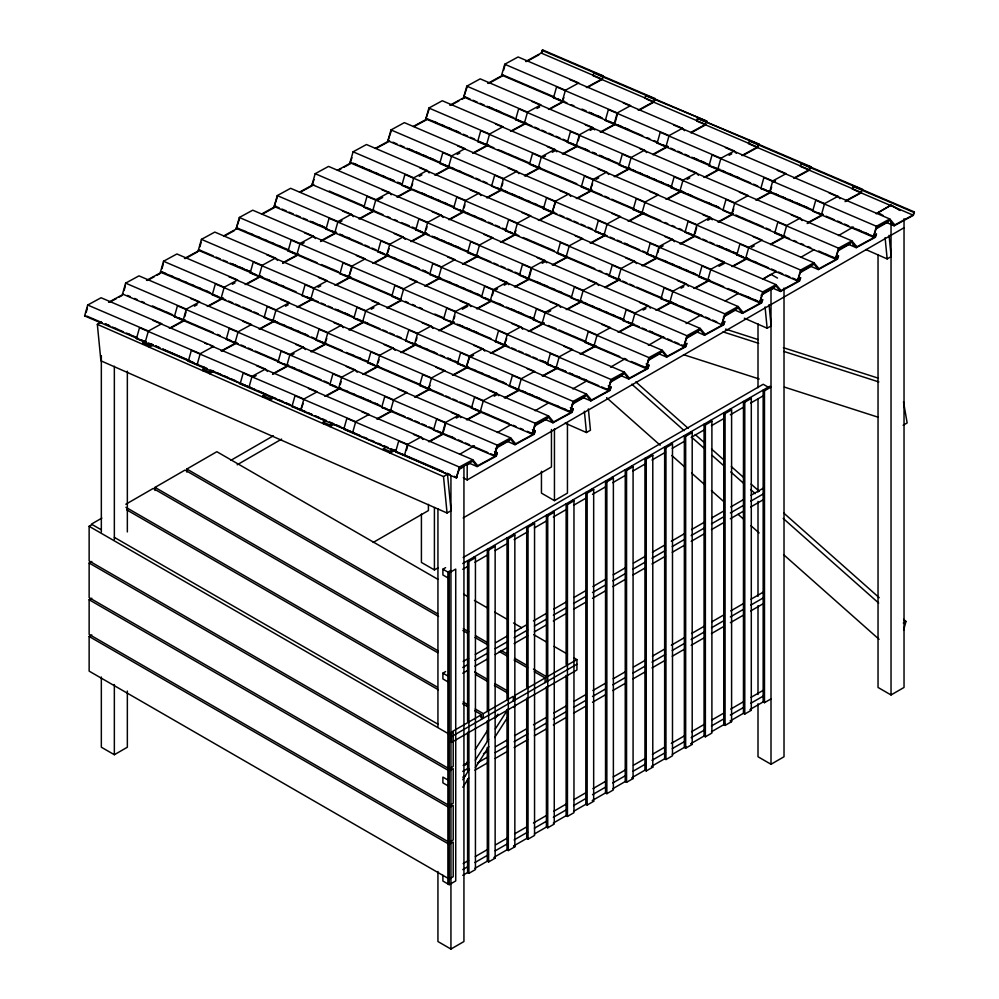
<?xml version="1.0" encoding="UTF-8"?>
<svg xmlns="http://www.w3.org/2000/svg" width="999" height="999" viewBox="0 0 999 999"><rect width="100%" height="100%" fill="white"/><g stroke="black" fill="none" stroke-linecap="round" stroke-linejoin="round"><path stroke-width="1.5" d="M903.633 630.119L905.968 621.428L903.633 619.368M86.176 312.487L87.4 307.967M124.088 290.597L125.312 286.076M162 268.706L163.224 264.186M199.912 246.815L201.136 242.307M184.79 316.583L186.001 312.063M239.46 218.906L236.263 228.346L296.965 254.333L297.714 253.933M335.627 232.043L334.877 232.442L274.176 206.456L277.372 197.015M314.061 179.645L312.1 184.565L372.789 210.564L373.539 210.152M351.973 157.755L350.012 162.687L410.701 188.674L412.662 183.741M303.184 403.471L300.811 409.902L240.122 383.916L243.194 373.052L303.883 399.038L317.257 391.745L256.568 365.759M326.773 338.536L324.8 343.456L264.111 317.47L267.183 306.593L327.872 332.592L341.258 325.299L343.244 327.684M351.985 267.57L348.788 277.01L288.099 251.011L291.171 240.147L351.86 266.146L365.247 258.853L304.558 232.867M391.108 131.356L387.924 140.797L448.613 166.783L449.363 166.371M340.284 384.59L341.096 381.581M389.086 248.689L386.7 255.12L326.011 229.133L329.083 218.269L389.785 244.256L403.159 236.963L405.157 239.348M429.021 109.465L425.836 118.906L486.525 144.892L487.275 144.48M378.196 362.712L379.008 359.69M426.186 229.807L426.998 226.798M466.933 87.575L463.748 97.015L524.438 123.002L525.187 122.602M416.108 340.821L416.92 337.812M464.098 207.917L464.91 204.907M503.621 70.205L504.845 65.684M406.443 450.324L407.654 445.804M430.032 385.377L428.471 388.798L367.769 362.799L370.854 351.935L431.543 377.934L444.917 370.641L384.228 344.655M454.021 318.931L454.832 315.921M502.01 186.039L502.822 183.017M443.544 431.443L445.579 423.913M492.345 295.529L493.556 291.021M515.921 230.594L514.36 234.016L453.671 208.017L456.743 197.153L517.432 223.139L530.819 215.859L470.129 189.86M497.34 452.734L495.866 455.831L477.747 465.709L472.764 459.752L459.378 467.045L398.688 441.058L395.616 451.923L456.306 477.909L459.49 468.469L472.877 461.176L477.135 466.57L496.316 456.118L497.34 452.734L494.517 451.523M563.911 97.702L562.35 101.111L501.66 75.125L504.732 64.261L518.106 56.968L578.808 82.954L565.422 90.247L562.35 101.111M506.668 338.586L504.295 345.017L443.606 319.031L446.678 308.167L507.367 334.153L520.741 326.86L522.739 329.245M529.445 276.661L531.468 269.131M555.469 202.685L552.272 212.125L491.583 186.139L494.655 175.262L555.344 201.261L568.731 193.968L570.729 196.341M578.234 140.747L579.457 136.239M535.252 430.844L533.778 433.941L515.659 443.818L510.676 437.862L497.29 445.154L436.6 419.168L433.529 430.032L494.218 456.019L497.402 446.578L510.789 439.298L515.047 444.68L534.228 434.228L535.252 430.844L532.43 429.632M592.569 183.804L590.197 190.235L529.495 164.248L532.567 153.384L593.269 179.37L606.643 172.078L608.641 174.463M615.334 121.878L617.37 114.348M573.164 408.953L571.69 412.063L553.571 421.928L548.588 415.984L535.202 423.264L474.513 397.277L471.441 408.141L532.13 434.14L535.314 424.7L548.701 417.407L552.959 422.789L572.14 412.337L573.164 408.953L570.342 407.754M611.076 387.075L609.602 390.172L591.483 400.037L586.5 394.093L573.114 401.386L512.425 375.387L509.353 386.251L570.042 412.25L573.226 402.809L586.613 395.517L590.871 400.899L610.052 390.447L611.076 387.075L608.254 385.864M648.988 365.184L647.514 368.281L629.395 378.146L624.412 372.202L611.026 379.495L550.337 353.496L547.265 364.373L607.954 390.359L611.138 380.919L624.525 373.626L628.783 379.008L647.964 368.569L648.988 365.184L646.166 363.973M657.916 252.535L658.728 249.525M695.017 233.666L696.64 227.635M700.237 328.421L686.862 335.714L626.161 309.727L623.089 320.592L683.791 346.578L686.975 337.138L700.349 329.845L704.607 335.227L723.788 324.787L724.824 321.403L723.338 324.5L705.219 334.378L700.237 328.421L639.547 302.435M732.929 211.776L733.741 208.766M770.841 189.885L771.653 186.875M84.615 315.896L87.687 305.032L101.074 297.752L161.763 323.738L148.376 331.031L145.305 341.895L84.615 315.896L85.365 315.497M122.527 294.018L125.599 283.142L138.986 275.861L199.675 301.848L186.301 309.141L183.217 320.005L122.527 294.018L123.277 293.606M197.889 364.148L197.14 364.56L136.451 338.574L139.523 327.709L200.212 353.696L213.599 346.403L152.909 320.417M160.439 272.128L163.511 261.263L176.898 253.971L237.587 279.957L224.213 287.25L221.141 298.114L160.439 272.128L161.189 271.716M235.801 342.27L235.052 342.669L174.363 316.683L177.435 305.819L238.124 331.805L251.511 324.513L190.821 298.526M259.802 275.811L259.053 276.224L198.351 250.237L201.423 239.373L214.81 232.08L275.499 258.067L277.497 260.452M249.725 386.825L248.976 387.237L188.287 361.238L191.358 350.374L252.048 376.361L265.434 369.081L267.42 371.453M273.714 320.379L272.964 320.779L212.275 294.792L215.347 283.928L276.036 309.915L289.423 302.635L228.734 276.636M197.14 364.56L200.212 353.696M236.263 228.346L239.335 217.482L252.722 210.19L313.411 236.176L315.409 238.561M311.626 298.489L310.876 298.901L250.187 272.902L253.259 262.038L313.948 288.024L327.335 280.744L266.646 254.745M235.052 342.669L238.124 331.805M274.176 206.456L277.26 195.592L290.634 188.299L351.323 214.298L353.321 216.671M259.053 276.224L262.125 265.359L275.499 258.067M248.976 387.237L252.048 376.361M272.964 320.779L276.036 309.915M312.1 184.565L315.172 173.701L328.546 166.408L389.235 192.407L391.233 194.78M296.965 254.333L300.037 243.469L313.411 236.176M339.473 387.6L338.723 388.012L278.034 362.025L281.106 351.161L341.795 377.147L355.169 369.855L357.167 372.24M363.461 321.154L362.712 321.566L302.023 295.579L305.095 284.715L365.784 310.701L379.17 303.409L318.481 277.422M289.96 354.483L229.27 328.484L226.199 339.348L286.888 365.347L289.96 354.483L303.346 347.19L305.332 349.563M310.876 298.901L313.948 288.024M350.012 162.687L353.084 151.811L366.458 144.53L427.147 170.517L429.145 172.889M334.877 232.442L337.949 221.578L351.323 214.298M353.396 432.167L352.647 432.567L291.945 406.581L295.017 395.716L355.719 421.703L369.093 414.41L308.404 388.424M300.811 409.902L303.883 399.038M401.373 299.263L400.624 299.675L339.935 273.689L343.007 262.824L403.696 288.811L417.082 281.518L356.393 255.532M324.8 343.456L327.872 332.592M348.788 277.01L351.86 266.146M387.924 140.797L390.996 129.932L404.37 122.64L465.059 148.626L451.685 155.919L448.613 166.783M372.789 210.564L375.861 199.688L389.235 192.407M391.308 410.277L390.559 410.689L329.857 384.69L332.929 373.826L393.631 399.812L407.005 392.532L346.316 366.533M338.723 388.012L341.795 377.147M439.285 277.385L438.536 277.784L377.847 251.798L380.919 240.934L441.608 266.92L454.995 259.628L394.305 233.641M362.712 321.566L365.784 310.701M386.7 255.12L389.785 244.256M425.836 118.906L428.908 108.042L442.282 100.749L502.984 126.736L489.597 134.028L486.525 144.892M410.701 188.674L413.773 177.81L427.147 170.517M352.647 432.567L355.719 421.703M379.707 355.257L319.018 329.27L315.946 340.135L376.635 366.121L379.707 355.257L393.094 347.964L395.08 350.349M477.197 255.494L476.448 255.894L415.759 229.907L418.831 219.043L479.52 245.03L492.907 237.75L432.217 211.751M400.624 299.675L403.696 288.811M427.697 222.365L366.995 196.378L363.923 207.243L424.625 233.229L427.697 222.365L441.071 215.072L443.069 217.457M463.748 97.015L466.82 86.151L480.194 78.859L540.896 104.845L527.509 112.138L524.438 123.002M443.131 432.942L442.382 433.354L381.693 407.367L384.765 396.503L445.454 422.49L458.841 415.197L460.839 417.582M473.576 355.282L469.567 357.467L466.383 366.908L405.694 340.921L408.766 330.045L469.455 356.044L482.829 348.751L484.827 351.136M390.559 410.689L393.631 399.812M491.121 300.05L490.372 300.462L429.682 274.463L432.754 263.599L493.444 289.598L506.83 282.305L508.816 284.678M417.619 333.366L356.93 307.38L353.858 318.244L414.548 344.23L417.619 333.366L431.006 326.086L432.992 328.459M438.536 277.784L441.608 266.92M539.11 167.158L538.361 167.557L477.672 141.571L480.744 130.707L541.433 156.693L554.807 149.413L556.805 151.786M465.609 200.474L404.907 174.488L401.835 185.352L462.537 211.338L465.609 200.474L478.983 193.182L480.981 195.567M481.056 411.051L480.294 411.463L419.605 385.477L422.677 374.613L483.379 400.599L496.753 393.306L498.751 395.691M407.542 444.38L346.853 418.381L343.781 429.258L404.47 455.244L407.542 444.38L420.929 437.087L422.914 439.473M428.471 388.798L431.543 377.934M529.033 278.159L528.284 278.571L467.594 252.585L470.666 241.721L531.356 267.707L544.742 260.414L546.728 262.799M455.532 311.476L394.842 285.489L391.77 296.353L452.46 322.352L455.532 311.476L468.918 304.195L470.904 306.568M476.448 255.894L479.52 245.03M577.022 145.267L576.273 145.679L515.584 119.68L518.656 108.816L579.345 134.815L592.719 127.522L594.717 129.895M503.521 178.584L442.819 152.597L439.747 163.461L500.449 189.448L503.521 178.584L516.895 171.291L518.893 173.676M518.968 389.173L518.219 389.573L457.517 363.586L460.589 352.722L521.291 378.708L534.665 371.416L473.976 345.429M442.382 433.354L445.454 422.49M542.957 322.714L542.207 323.127L481.518 297.14L484.59 286.276L545.279 312.262L558.653 304.97L560.651 307.355M466.383 366.908L469.455 356.044M566.945 256.268L566.196 256.681L505.506 230.694L508.578 219.83L569.268 245.816L582.654 238.524L521.965 212.537M490.372 300.462L493.444 289.598M514.36 234.016L517.432 223.139M614.934 123.376L614.185 123.789L553.496 97.802L556.568 86.925L617.257 112.924L630.631 105.632L569.942 79.645M538.361 167.557L541.433 156.693M456.306 477.909L459.378 467.045M556.88 367.282L556.131 367.682L495.429 341.695L498.501 330.831L559.203 356.818L572.577 349.525L511.888 323.539M480.294 411.463L483.379 400.599M580.869 300.836L580.119 301.236L519.43 275.249L522.502 264.385L583.191 290.372L596.578 283.079L598.563 285.464M504.295 345.017L507.367 334.153M604.857 234.378L604.108 234.79L543.419 208.803L546.49 197.939L607.18 223.926L620.566 216.633L559.877 190.647M528.284 278.571L531.356 267.707M628.858 167.932L628.109 168.344L567.407 142.358L570.479 131.493L631.181 157.48L644.555 150.187L646.553 152.572M552.272 212.125L555.344 201.261M576.273 145.679L579.345 134.815M494.218 456.019L497.29 445.154M594.792 345.392L594.043 345.804L533.341 319.805L536.413 308.941L597.115 334.927L610.489 327.647L549.8 301.648M518.219 389.573L521.291 378.708M618.781 278.946L618.031 279.345L557.342 253.359L560.414 242.495L621.103 268.481L634.49 261.201L636.475 263.574M542.207 323.127L545.279 312.262M642.769 212.5L642.02 212.899L581.331 186.913L584.403 176.049L645.092 202.035L658.478 194.743L597.789 168.756M566.196 256.681L569.268 245.816M666.77 146.054L666.021 146.453L605.319 120.467L608.391 109.603L669.093 135.589L682.467 128.297L684.465 130.682M590.197 190.235L593.269 179.37M614.185 123.789L617.257 112.924M532.13 434.14L535.202 423.264M632.704 323.501L631.955 323.913L571.266 297.914L574.338 287.05L635.027 313.049L648.401 305.756L650.399 308.129M556.131 367.682L559.203 356.818M656.693 257.055L655.943 257.467L595.254 231.468L598.326 220.604L659.015 246.591L672.402 239.31L674.387 241.683M580.119 301.236L583.191 290.372M680.681 190.609L679.932 191.009L619.243 165.022L622.315 154.158L683.004 180.145L696.39 172.864L698.376 175.237M604.108 234.79L607.18 223.926M628.109 168.344L631.181 157.48M666.695 357.118L662.437 351.735L649.063 359.028L645.866 368.469L585.177 342.482L588.249 331.618L648.938 357.605L662.325 350.312L667.307 356.268L685.426 346.391L686.9 343.294L685.876 346.678L666.695 357.118L658.229 353.496M570.042 412.25L573.114 401.386M670.616 301.611L669.867 302.023L609.178 276.036L612.25 265.16L672.939 291.159L686.313 283.866L688.311 286.251M594.043 345.804L597.115 334.927M694.605 235.165L693.855 235.577L633.166 209.59L636.238 198.714L696.927 224.713L710.314 217.42L712.299 219.792M618.031 279.345L621.103 268.481M718.593 168.719L717.844 169.131L657.155 143.132L660.227 132.268L720.916 158.267L734.302 150.974L736.3 153.346M642.02 212.899L645.092 202.035M666.021 146.453L669.093 135.589M607.954 390.359L611.026 379.495M708.528 279.72L707.779 280.132L647.09 254.146L650.162 243.281L710.851 269.268L724.225 261.975L664.947 236.588M631.955 323.913L635.027 313.049M732.517 213.274L731.768 213.686L671.078 187.7L674.15 176.835L734.839 202.822L748.226 195.529L687.537 169.543M655.943 257.467L659.015 246.591M679.932 191.009L683.004 180.145M742.519 313.349L738.261 307.967L724.887 315.247L721.703 324.687L661.001 298.701L664.073 287.837L724.774 313.823L738.149 306.531L743.131 312.487L761.25 302.61L762.736 299.513L761.7 302.897L742.519 313.349L734.053 309.715M645.866 368.469L648.938 357.605M746.44 257.829L745.691 258.242L685.002 232.255L688.074 221.391L748.763 247.377L762.137 240.085L702.859 214.698M669.867 302.023L672.939 291.159M770.429 191.383L769.68 191.796L708.99 165.809L712.062 154.945L772.751 180.931L786.138 173.639L725.449 147.652M693.855 235.577L696.927 224.713M717.844 169.131L720.916 158.267M780.444 291.458L776.173 286.076L762.799 293.356L759.615 302.797L698.913 276.81L701.985 265.946L762.687 291.933L776.061 284.653L781.043 290.597L799.163 280.719L800.649 277.622L799.612 281.006L780.444 291.458L771.965 287.824M683.791 346.578L686.862 335.714M784.352 235.951L783.603 236.351L722.914 210.364L725.986 199.5L786.675 225.487L800.062 218.194L802.047 220.579M707.779 280.132L710.851 269.268M731.768 213.686L734.839 202.822M818.356 269.568L814.085 264.186L800.711 271.478L797.527 280.919L736.825 254.92L739.897 244.056L800.599 270.042L813.973 262.762L818.955 268.706L837.075 258.841L838.561 255.732L837.524 259.116L818.356 269.568L809.877 265.934M721.703 324.687L724.774 313.823M822.264 214.061L821.515 214.46L760.826 188.474L763.898 177.61L824.587 203.596L837.974 196.316L839.959 198.689M745.691 258.242L748.763 247.377M769.68 191.796L772.751 180.931M856.268 247.677L851.997 242.295L838.623 249.588L835.439 259.028L774.749 233.029L777.821 222.165L838.511 248.164L851.885 240.871L856.867 246.815L874.987 236.95L876.473 233.853L875.436 237.225L856.268 247.677L847.789 244.056M759.615 302.797L762.687 291.933M783.603 236.351L786.675 225.487M914.385 211.963L913.348 215.347L894.18 225.786L889.909 220.404L876.535 227.697L873.351 237.138L812.662 211.151L815.733 200.287L876.423 226.273L889.797 218.981L894.779 224.937L912.899 215.06L914.385 211.963L853.695 185.976L852.209 189.073M797.527 280.919L800.599 270.042M821.515 214.46L824.587 203.596M835.439 259.028L838.511 248.164M873.351 237.138L876.423 226.273M525.686 61.513L541.208 53.047L542.694 49.95L603.384 75.936L602.36 79.321L587.287 87.525M586.376 87.5L601.91 79.033L603.384 75.936M644.879 98.389L645.654 95.667L707.055 121.279L646.353 95.292M638.211 110.165L653.733 101.711L655.219 98.614L594.53 72.615M697.489 118.344L696.715 121.054L757.404 147.053L758.878 143.956L697.489 118.344L758.179 144.331M691.333 132.13L705.569 124.376L706.355 121.666M793.706 178.184L809.24 169.718L810.713 166.621L750.024 140.634M845.541 200.849L861.076 192.382L862.549 189.286L803.271 163.911M541.658 53.334L542.694 49.95M655.219 98.614L654.183 101.985L639.123 110.202M758.878 143.956L757.854 147.328L742.781 155.544M810.027 168.868L810.713 166.621M465.284 765.097L467.794 761.188M475.312 749.437L487.862 729.869M495.392 718.119L497.902 714.21M462.749 779.732L469.443 769.292M475.299 760.152L488.686 739.285M495.379 728.845L507.917 709.265M462.812 787.224L468.681 778.071M475.387 767.607L488.798 746.678M494.667 737.512L508.091 716.583M513.961 707.429L515.634 704.819M393.369 450.437L447.502 474.238L451.061 510.689L447.053 512.999L100.899 360.814L97.34 324.35L101.336 322.04M142.869 344.368L142.707 342.769L145.404 341.208M142.707 342.769L149.188 345.617L151.885 344.056M153.384 344.88L149.338 347.215L149.188 345.617M203.047 370.829L202.897 369.23L205.594 367.669M202.897 369.23L209.365 372.078L212.075 370.517M213.574 371.341L209.528 373.676L209.365 372.078M263.237 397.29L263.087 395.691L265.784 394.13M263.087 395.691L269.555 398.539L272.252 396.978M273.763 397.802L269.718 400.137L269.555 398.539M101.848 518.094L91.409 524.125L100.849 529.57M125.824 504.245L153.222 488.436L437.787 652.722M155.02 490.472L155.02 487.4L185.027 470.067L438.573 616.445M186.838 472.115L186.838 469.031L216.845 451.71L438.012 579.395M89.136 526.298L449.213 734.19L453.209 731.88L453.209 766.52L449.213 768.83L89.136 560.938L89.136 526.298L91.796 524.75M230.906 460.314L273.351 435.814M237.175 464.785L281.618 439.123M323.426 423.751L323.264 422.152L325.974 420.591M89.136 563.024L449.213 770.916L453.209 768.606L453.209 803.258L449.213 805.556L89.136 597.664L89.136 563.024L91.796 561.475M323.264 422.152L329.745 425L332.442 423.439M333.953 424.263L329.907 426.598L329.745 425M89.136 599.75L449.213 807.642L453.209 805.331L453.209 839.984L449.213 842.294L89.136 634.402L89.136 599.75L91.796 598.214M383.616 450.212L383.454 448.613L386.151 447.053M383.454 448.613L389.935 451.461L392.632 449.9M395.492 449.95L390.085 453.059L389.935 451.461M89.136 636.475L449.213 844.367L453.209 842.057L453.209 876.71L449.213 879.02L89.136 671.128L89.136 636.475L91.796 634.939M763.211 278.846L771.003 274.338L777.509 278.097M459.59 454.32L474.413 445.766M497.34 432.53L510.826 424.737M535.089 410.726L548.576 402.947M572.839 388.936L586.326 381.156M610.589 367.145L625.424 358.579M648.351 345.342L663.174 336.775M686.101 323.551L700.923 314.985M725.199 300.974L738.686 293.194M762.949 279.183L776.435 271.391M800.699 257.38L814.185 249.6M838.448 235.589L853.283 227.023M876.198 213.786L891.033 205.232L900.136 210.489M97.34 324.35L443.506 476.548L447.502 474.238M458.741 469.642L463.936 466.645L463.936 941.545L450.936 949.05L437.937 941.545L437.937 871.478M773.613 287.849L771.003 289.36L771.003 764.26L784.015 756.755L784.015 288.074M469.892 463.386L467.195 464.947L467.195 479.957L463.299 477.709M495.516 448.601L508.991 440.809M534.615 426.024L546.74 419.018M572.365 404.233L584.502 397.227M610.114 382.43L622.252 375.424M647.864 360.639L660.002 353.634M685.614 338.836L697.752 331.83M723.363 317.045L735.501 310.04M761.126 295.254L773.251 288.236M800.224 272.677L811.013 266.446M837.974 250.874L850.112 243.868M875.723 229.083L887.861 222.078M467.195 479.957L904.033 227.747M373.201 542.445L428.421 510.564L428.421 504.383M565.084 423.126L586.45 432.53L590.446 430.219L588.374 408.953M744.342 318.194L767.132 328.209L771.128 325.899L769.055 304.633M865.783 249.525L887.162 258.916L891.158 256.606L889.085 235.339M463.149 517.932L551.448 466.958L551.448 429.52M101.336 677.01L101.336 747.215L114.348 754.72L127.348 747.215L127.348 691.046M421.416 514.06L421.416 562.425L434.415 569.929L438.324 567.682M541.446 471.278L541.446 493.119L554.445 500.636L567.444 493.119L567.444 422.914M447.889 577.859L442.894 574.974L442.894 569.205L445.591 567.644M463.161 557.504L763.211 384.265L768.206 387.162M450.599 570.529L447.889 572.09L447.889 883.928M462.762 563.511L769.692 386.301L771.003 387.063L764.485 390.834L763.161 390.072L763.161 701.91L764.485 702.672L771.003 698.913M442.894 569.205L449.213 572.852L455.731 569.093L455.731 880.931L449.213 884.689L442.894 881.043L442.894 875.274M467.594 721.315L467.594 560.714L468.918 561.475L475.437 557.717L475.437 869.555L468.918 873.313L467.594 872.552L467.594 779.008M487.3 711.5L487.3 549.338L488.623 550.099L495.142 546.341L495.142 858.178L488.623 861.937L487.3 861.175L487.3 747.352M507.005 700.124L507.005 537.962L508.329 538.723L514.847 534.964L514.847 846.802L508.329 850.561L507.005 849.799L507.005 709.477M526.71 687.187L526.71 526.585L528.034 527.347L534.552 523.576L534.552 835.426L528.034 839.185L526.71 838.423L526.71 698.101M546.416 677.372L546.416 515.209L547.739 515.971L554.258 512.2L554.258 824.05L547.739 827.809L546.416 827.047L534.39 833.99M566.121 664.435L566.121 503.833L567.444 504.595L573.963 500.824L573.963 812.674L567.444 816.433L566.121 815.671L566.121 675.349M587.15 493.219L593.668 489.448L593.668 801.298L587.15 805.057L585.826 804.295L585.826 492.457L587.15 493.219L587.15 805.057M606.855 481.843L613.374 478.071L613.374 789.922L606.855 793.681L605.531 792.919L605.531 481.081L606.855 481.843L606.855 793.681M626.56 470.467L633.079 466.695L633.079 778.546L626.56 782.304L625.237 781.543L625.237 469.705L626.56 470.467L626.56 782.304M646.253 459.09L652.784 455.319L652.784 767.17L646.253 770.928L644.942 770.167L644.942 458.329L646.253 459.09L646.253 770.928M665.958 447.714L672.489 443.943L672.489 755.793L665.958 759.552L664.647 758.79L664.647 446.953L665.958 447.714L665.958 759.552M685.664 436.338L692.195 432.567L692.195 744.417L685.664 748.176L684.352 747.414L684.352 435.576L685.664 436.338L685.664 748.176M705.369 424.962L711.9 421.191L711.9 733.041L705.369 736.8L704.058 736.038L704.058 424.2L705.369 424.962L705.369 736.8M725.074 413.586L731.593 409.815L731.593 721.665L725.074 725.424L723.751 724.662L723.751 412.824L725.074 413.586L725.074 725.424M744.779 402.21L751.298 398.439L751.298 710.289L744.779 714.048L743.456 713.286L743.456 401.448L744.779 402.21L744.779 714.048M462.762 569.28L468.169 566.158M474.925 562.262L488.436 554.457M495.192 550.549L507.355 543.531M514.123 539.635L527.634 531.83M534.39 527.922L546.553 520.904M553.309 517.007L566.833 509.203M573.588 505.294L585.751 498.276M592.507 494.368L606.018 486.575M612.774 482.667L626.298 474.862M633.054 470.966L645.217 463.936M651.972 460.039L665.496 452.235M672.252 448.339L684.415 441.308M691.171 437.412L704.682 429.607M711.438 425.711L723.601 418.681M730.369 414.785L743.88 406.98M750.636 403.072L764.148 395.279M447.889 681.817L442.894 678.92L442.894 673.151L445.591 671.59M463.161 661.45L468.568 658.329M475.324 654.42L487.487 647.402M495.604 642.719L507.767 635.701M514.522 631.793L526.685 624.775M533.441 620.866L546.965 613.061M553.721 609.165L567.232 601.361M573.988 597.464L586.151 590.434M592.907 586.538L606.43 578.733M613.186 574.837L625.349 567.807M633.453 563.124L645.616 556.106M652.384 552.21L664.547 545.179M671.303 541.283L684.814 533.478M691.57 529.57L705.094 521.778M711.85 517.869L724.013 510.851M730.769 506.943L744.28 499.138M751.036 495.242L763.211 488.224M462.762 667.457L468.169 664.335M474.925 660.426L488.436 652.634M495.192 648.726L507.355 641.708M514.123 637.799L527.634 629.994M534.39 626.098L546.553 619.08M553.309 615.172L566.833 607.367M573.588 603.471L585.751 596.453M592.507 592.544L606.018 584.74M612.774 580.844L626.298 573.039M633.054 569.13L645.217 562.112M651.972 558.216L665.496 550.412M672.252 546.503L684.415 539.485M691.171 535.589L704.682 527.784M711.438 523.876L723.601 516.858M730.369 512.949L743.88 505.157M750.636 501.248L764.148 493.444M462.762 673.226L468.169 670.104M474.925 666.208L488.436 658.403M495.192 654.507L507.355 647.477M514.123 643.581L527.634 635.776M534.39 631.868L546.553 624.85M553.309 620.953L566.833 613.149M573.588 609.24L585.751 602.222M592.507 598.326L606.018 590.521M612.774 586.613L626.298 578.808M633.054 574.912L645.217 567.894M651.972 563.985L665.496 556.181M672.252 552.285L684.415 545.254M691.171 541.358L704.682 533.553M711.438 529.657L723.601 522.627M730.369 518.731L743.88 510.926M750.636 507.03L764.148 499.225M903.146 425.249L907.142 422.939L903.508 401.898M481.506 719.305L481.506 714.685L451.498 732.017L451.498 742.407L576.923 669.992L576.923 659.602L574.225 658.041M475.212 708.978L483.304 713.648L513.311 696.328L513.311 700.948M545.117 682.579L545.117 677.959L515.109 695.292L515.109 699.912M533.429 669.13L546.915 676.922L576.923 659.602M451.498 736.638L576.923 664.223M463.161 765.396L468.568 762.274M483.441 753.683L487.487 751.348M495.604 746.665L507.767 739.647M514.522 735.739L526.685 728.721M533.441 724.812L546.965 717.02M553.721 713.111L567.232 705.306M573.988 701.41L586.151 694.38M592.907 690.484L606.43 682.679M613.186 678.783L625.349 671.753M633.453 667.07L645.616 660.052M652.384 656.156L664.547 649.125M671.303 645.229L684.814 637.424M691.57 633.528L705.094 625.724M711.85 621.815L724.013 614.797M730.769 610.889L744.28 603.096M751.036 599.188L763.211 592.17M462.762 771.403L468.169 768.281M477.622 762.824L488.436 756.58M495.192 752.672L507.355 745.654M514.123 741.745L527.634 733.953M534.39 730.044L546.553 723.026M553.309 719.118L566.833 711.313M573.588 707.417L585.751 700.399M592.507 696.49L606.018 688.686M612.774 684.79L626.298 676.985M633.054 673.089L645.217 666.058M651.972 662.162L665.496 654.357M672.252 650.461L684.415 643.431M691.171 639.535L704.682 631.73M711.438 627.822L723.601 620.804M730.369 616.907L743.88 609.103M750.636 605.194L764.148 597.39M462.762 777.172L465.459 775.611M474.925 770.154L488.436 762.349M495.192 758.453L507.355 751.423M514.123 747.527L527.634 739.722M534.39 735.826L546.553 728.795M553.309 724.899L566.833 717.095M573.588 713.186L585.751 706.168M592.507 702.272L606.018 694.467M612.774 690.559L626.298 682.754M633.054 678.858L645.217 671.84M651.972 667.931L665.496 660.127M672.252 656.231L684.415 649.213M691.171 645.304L704.682 637.499M711.438 633.603L723.601 626.573M730.369 622.677L743.88 614.872M750.636 610.976L764.148 603.171M463.161 863.561L468.568 860.439M475.324 856.543L487.487 849.525M495.604 844.842L507.767 837.811M514.522 833.915L526.685 826.897M533.441 822.989L546.965 815.184M553.721 811.288L567.232 803.483M573.988 799.587L586.151 792.557M592.907 788.661L606.43 780.856M613.186 776.947L625.349 769.929M633.453 765.246L645.616 758.229M652.384 754.32L664.547 747.302M671.303 743.393L684.814 735.601M691.57 731.693L705.094 723.888M711.85 719.992L724.013 712.974M730.769 709.065L744.28 701.261M751.036 697.364L763.211 690.334M462.762 869.58L468.169 866.458M474.925 862.549L488.436 854.744M495.192 850.848L507.355 843.83M514.123 839.922L527.634 832.117M534.39 828.221L546.553 821.19M553.309 817.294L566.833 809.49M573.588 805.594L585.751 798.563M592.507 794.667L606.018 786.862M612.774 782.966L626.298 775.162M633.054 771.253L645.217 764.235M651.972 760.326L665.496 752.534M672.252 748.626L684.415 741.608M691.171 737.699L704.682 729.894M711.438 725.998L723.601 718.98M730.369 715.072L743.88 707.267M750.636 703.371L764.148 695.566M462.762 875.349L468.169 872.227M474.925 868.331L488.436 860.526M495.192 856.618L507.355 849.6M514.123 845.703L527.634 837.899M553.309 823.064L566.833 815.271M573.588 811.363L587.1 803.558M592.507 800.436L606.018 792.632M612.774 788.735L626.298 780.931M633.054 777.035L645.217 770.004M651.972 766.108L665.496 758.303M672.252 754.407L685.764 746.603M691.171 743.481L704.682 735.676M711.438 731.78L724.962 723.975M730.369 720.853L743.88 713.049M750.636 709.14L764.148 701.348M903.296 622.964L905.968 621.428M878.034 254.595L878.034 687.449L891.033 694.954L904.033 687.449L904.033 218.744M501.66 75.125L502.41 74.713M526.598 61.538L538.923 54.82M487.762 83.404L503.296 74.937M488.686 83.429L502.385 75.961M449.85 105.282L465.384 96.828M450.774 105.32L458.991 100.837M461.725 99.351L464.473 97.852M413.236 126.473L427.472 118.719M414.223 126.461L426.548 119.743M375.324 148.364L389.56 140.609M376.311 148.351L388.636 141.633M337.412 170.255L351.648 162.487M338.399 170.242L341.146 168.744M343.881 167.258L350.724 163.524M299.5 192.133L313.736 184.378M300.487 192.12L312.812 185.414M261.588 214.023L275.824 206.269M263.948 213.274L274.9 207.305M223.676 235.914L237.912 228.159M198.351 250.237L199.101 249.825M226.036 235.152L234.253 230.682M184.465 258.504L200 250.05M185.377 258.541L197.702 251.823M146.553 280.394L162.088 271.94L166.321 273.751M147.465 280.432L154.321 276.698M157.055 275.2L159.79 273.714M108.641 302.285L122.877 294.53M109.553 302.31L116.408 298.589M119.143 297.09L121.878 295.604M553.496 97.802L554.245 97.39M515.584 119.68L516.333 119.281L531.855 125.924M536.987 108.466L539.66 107.005M477.672 141.571L478.421 141.171L493.943 147.815M457.155 154.42L459.827 152.972M419.243 176.311L421.915 174.862M377.31 200.387L382.667 197.477M326.011 229.133L326.76 228.721M339.398 222.278L342.07 220.816M288.099 251.011L288.848 250.612M548.463 109.39L562.699 101.636M301.486 244.168L304.158 242.707M549.375 109.415L564.435 101.211M250.187 272.902L250.936 272.502M510.551 131.281L524.787 123.526M511.463 131.306L526.523 123.102M212.275 294.792L213.024 294.38M472.639 153.172L486.875 145.404M232.355 284.303L235.027 282.842M473.551 153.197L488.611 144.992M174.363 316.683L175.112 316.271M434.715 175.05L448.963 167.295M194.43 306.193L197.115 304.732M435.639 175.087L449.338 167.62M136.451 338.574L137.2 338.162M396.803 196.94L411.051 189.186M397.727 196.978L411.426 189.51M358.891 218.831L374.425 210.364M359.815 218.856L373.501 211.401M320.979 240.722L336.513 232.255M320.529 241.496L335.589 233.291M283.067 262.612L298.601 254.146M282.617 263.386L297.677 255.182M245.155 284.503L260.689 276.036M221.141 298.114L221.89 297.702M246.079 284.528L261.139 276.323M207.243 306.393L222.777 297.927M183.217 320.005L183.978 319.593M208.154 306.418L223.227 298.214M169.331 328.271L183.566 320.517M145.305 341.895L146.054 341.483M170.242 328.309L185.315 320.092M605.319 120.467L606.068 120.055M567.407 142.358L568.156 141.945M590.159 130.407L592.832 128.946M529.495 164.248L530.244 163.836M542.882 157.392L545.554 155.931M552.247 152.285L554.92 150.837M491.583 186.139L492.332 185.727M453.671 208.017L454.42 207.617M415.759 229.907L416.508 229.508M377.847 251.798L378.596 251.386M339.935 273.689L340.684 273.276M600.287 132.055L614.535 124.301M601.211 132.093L614.909 124.625M302.023 295.579L302.772 295.167M562.375 153.946L576.623 146.191M318.082 287.262L320.754 285.814M563.299 153.983L576.997 146.516M264.111 317.47L264.86 317.058M524.463 175.836L539.997 167.37M285.514 306.243L288.199 304.782M500.449 189.448L501.198 189.048M525.387 175.861L540.447 167.657M486.55 197.727L502.085 189.261M462.537 211.338L463.286 210.926M487.475 197.752L502.534 189.548M188.287 361.238L189.036 360.839M448.638 219.618L464.173 211.151M424.625 233.229L425.374 232.817M449.562 219.643L464.622 211.438M410.726 241.508L426.261 233.042M411.638 241.533L426.71 233.329M372.814 263.386L388.349 254.932M373.726 263.424L388.798 255.207M334.902 285.277L350.437 276.823M335.814 285.314L350.886 277.098M296.99 307.168L312.525 298.701M297.902 307.192L312.974 298.988M259.078 329.058L274.613 320.592M259.99 329.083L275.062 320.879M221.166 350.949L236.701 342.482M222.078 350.974L235.776 343.519M657.155 143.132L657.904 142.732M619.243 165.022L622.814 165.822M581.331 186.913L582.08 186.501L601.835 194.967M596.053 179.333L598.726 177.872M543.419 208.803L544.168 208.391L556.868 213.836M505.506 230.694L511.9 232.705M467.594 252.585L468.344 252.173L490.921 261.838M429.682 274.463L430.432 274.063L445.954 280.707M690.958 132.867L706.018 124.663M653.421 154.021L667.657 146.266M653.046 154.758L668.106 146.553M371.253 309.215L373.926 307.754M614.21 176.623L629.745 168.157M615.122 176.648L630.194 168.444M576.298 198.501L591.833 190.047M577.21 198.539L592.282 190.322M278.034 362.025L278.783 361.613M538.386 220.392L552.622 212.637M291.408 355.169L294.093 353.721M539.298 220.429L554.37 212.213M240.122 383.916L240.871 383.504M500.474 242.282L514.71 234.528M253.496 377.06L256.181 375.599M501.386 242.307L516.458 234.103M462.562 264.173L476.798 256.418M463.474 264.198L478.546 255.994M424.65 286.064L438.886 278.309M425.562 286.089L440.634 277.884M386.738 307.954L400.974 300.187M387.649 307.979L401.348 300.512M348.826 329.845L363.062 322.078M349.737 329.87L363.436 322.402M310.914 351.723L326.448 343.269M286.888 365.347L287.637 364.935M311.825 351.76L325.524 344.293M273.002 373.614L288.536 365.159M272.54 374.388L287.612 366.183M708.99 165.809L709.74 165.397M729.058 155.307L731.743 153.858M671.078 187.7L671.827 187.288L705.706 201.798M687.137 179.383L689.809 177.934M633.166 209.59L633.915 209.178L660.726 220.654M595.254 231.468L600.237 232.879M557.342 253.359L558.091 252.959L594.792 268.669M519.43 275.249L520.179 274.837M542.17 263.299L544.855 261.838M481.518 297.14L482.267 296.728M741.87 155.507L757.404 147.053M494.892 290.284L497.577 288.836M504.258 285.19L506.943 283.728M443.606 319.031L444.355 318.619M703.958 177.397L718.194 169.643M462.337 309.265L467.682 306.343M704.869 177.422L719.942 169.218M405.694 340.921L406.443 340.509M666.046 199.288L680.282 191.533M668.331 198.576L682.03 191.109M367.769 362.799L368.531 362.4M628.134 221.179L642.369 213.424M629.045 221.204L644.118 212.999M329.857 384.69L330.607 384.29M590.222 243.069L604.457 235.302M591.133 243.094L604.832 235.627M291.945 406.581L292.695 406.168M552.31 264.96L566.545 257.193M553.221 264.985L566.92 257.517M514.398 286.838L528.633 279.083M515.309 286.875L529.008 279.408M476.486 308.728L490.721 300.974M452.46 322.352L453.209 321.94M477.397 308.766L491.096 301.298M438.573 330.619L454.108 322.153M414.548 344.23L415.297 343.831M439.485 330.644L454.545 322.44M400.661 352.51L416.183 344.043M376.635 366.121L377.385 365.721M401.573 352.535L416.633 344.33M362.749 374.4L378.271 365.934M363.661 374.425L378.721 366.221M324.825 396.291L340.359 387.824M325.749 396.316L340.809 388.112M760.826 188.474L765.808 189.885M772.864 182.355L775.549 180.894M722.914 210.364L723.663 209.952M685.002 232.255L685.751 231.843M707.742 220.304L710.426 218.843M647.09 254.146L647.839 253.734M659.128 248.027L663.149 245.841M609.178 276.036L609.927 275.624M571.266 297.914L572.015 297.515M533.341 319.805L536.925 320.604M548.064 312.225L550.749 310.776M794.617 178.209L809.689 170.005M495.429 341.695L496.178 341.283L508.891 346.728M755.793 200.075L771.328 191.608M756.705 200.1L770.404 192.632M457.517 363.586L463.911 365.597M717.881 221.953L733.416 213.499M718.793 221.99L732.492 214.523M419.605 385.477L420.354 385.065L442.944 394.742M679.969 243.843L694.205 236.089M680.881 243.881L694.58 236.413M381.693 407.367L386.675 408.766M642.057 265.734L656.293 257.979M642.969 265.759L656.668 258.304M605.431 286.913L619.667 279.158M605.057 287.65L620.117 279.445M566.233 309.515L581.755 301.049M567.145 309.54L582.205 301.336M528.309 331.406L543.843 322.939M529.233 331.431L544.293 323.226M490.397 353.296L505.931 344.83M491.321 353.321L506.381 345.117M452.485 375.174L466.733 367.42M453.409 375.212L468.469 366.995M414.573 397.065L428.821 389.31M415.497 397.103L430.557 388.886M376.66 418.956L390.896 411.201M377.585 418.981L392.644 410.776M812.662 211.151L813.411 210.739M774.749 233.029L775.499 232.63M736.825 254.92L737.574 254.52M751.548 247.34L754.233 245.891M698.913 276.81L699.662 276.398L723.663 286.676M718.993 266.321L724.337 263.399M661.001 298.701L661.75 298.289M681.081 288.212L683.753 286.75M623.089 320.592L623.838 320.179M643.169 310.09L645.841 308.641M585.177 342.482L585.926 342.07L619.805 356.581M845.079 201.623L861.513 192.67M547.265 364.373L552.247 365.771M807.629 222.74L823.151 214.273M807.167 223.514L822.239 215.309M509.353 386.251L510.102 385.851L553.858 404.583M771.003 243.918L785.239 236.164M770.629 244.655L784.327 237.2M471.441 408.141L472.19 407.742M731.805 266.521L747.327 258.054M494.193 396.191L496.865 394.73M732.717 266.546L747.776 258.341M433.529 430.032L434.278 429.62M693.88 288.411L709.415 279.945M456.281 418.082L458.953 416.62M694.804 288.436L709.864 280.232M395.616 451.923L396.366 451.511M655.968 310.289L670.217 302.535M656.892 310.327L671.952 302.11M618.056 332.18L632.305 324.425M620.342 331.468L634.04 324.001M580.144 354.071L594.38 346.316M581.068 354.096L596.128 345.891M542.232 375.961L556.468 368.206M543.156 375.986L558.216 367.782M504.32 397.852L518.556 390.097M505.232 397.877L518.931 390.422M466.408 419.742L480.644 411.975M467.32 419.767L481.019 412.3M428.496 441.62L442.732 433.866M404.47 455.244L405.219 454.832M429.408 441.658L443.106 434.19M725.549 329.096L758.191 339.585M783.416 347.689L878.383 378.209M723.026 331.88L758.641 343.331M783.865 351.436L878.845 381.955M683.516 354.67L759.203 378.996M784.427 387.1L877.921 417.145M541.995 50.337L602.684 76.324M654.52 98.988L593.831 73.002L593.044 75.724L653.733 101.711M810.014 166.995L749.325 141.009L748.551 143.731L809.24 169.718M861.85 189.673L801.161 163.686L800.374 166.396L861.076 192.382M852.996 186.351L913.685 212.337M541.208 53.047L601.91 79.033M646.291 98.988L705.569 124.376M853.621 189.673L912.899 215.06M623.189 102.909L682.467 128.297M673.613 124.975L734.302 150.974M777.272 170.317L837.974 196.316M829.108 192.994L889.797 218.981M890.546 223.114L894.779 224.937M885.713 222.165L894.18 225.786M504.732 64.261L565.422 90.247M503.821 75.325L554.632 97.078M581.955 109.091L586.188 110.901M589.01 112.113L593.244 113.923M596.066 115.135L600.299 116.945M557.067 98.601L559.89 99.8M564.123 101.623L566.945 102.822M571.178 104.645L574 105.844M590.933 113.099L595.167 114.91M598.001 116.121L602.235 117.932M618.256 125.112L622.489 126.923M625.312 128.134L629.545 129.945M608.891 121.266L642.769 135.777M647.002 137.587L649.825 138.799M654.058 140.609L656.88 141.821M694.08 158.054L698.313 159.865M701.148 161.076L705.381 162.887M663.548 145.142L667.782 146.953M670.604 148.164L674.849 149.975M677.672 151.186L681.905 153.009M684.727 154.208L688.96 156.031M691.783 157.23L710.127 165.097M721.927 170.454L724.75 171.666M728.983 173.476L731.805 174.688M736.038 176.498L738.86 177.71M713.973 167.208L718.206 169.031M721.028 170.23L750.674 182.929M753.496 184.141L757.729 185.951M773.75 193.119L777.996 194.93M780.818 196.141L785.052 197.952M787.874 199.163L792.107 200.974M794.929 202.185L807.629 207.63M768.631 191.096L772.864 192.907M775.686 194.118L779.919 195.929M782.741 197.14L786.975 198.951M789.797 200.162L794.03 201.973M796.865 203.184L801.098 204.995M803.92 206.206L812.387 209.827M856.643 229.096L860.876 230.906M863.698 232.118L867.931 233.928M870.753 235.14L874.987 236.95M819.055 213.162L823.288 214.972M826.111 216.184L834.577 219.805M837.399 221.016L841.633 222.827M844.455 224.038L848.688 225.849M851.51 227.06L855.743 228.871M858.566 230.082L862.811 231.893M865.634 233.104L869.867 234.915M532.03 101.523L592.719 127.522M585.277 124.8L644.555 150.187M639.934 148.689L696.39 172.864M739.36 192.208L800.062 218.194M791.196 214.885L851.885 240.871M852.634 245.005L856.867 246.815M466.82 86.151L527.509 112.138M489.385 107.105L493.618 108.916M496.441 110.127L500.674 111.938M465.909 97.215L470.142 99.026M472.964 100.237L477.197 102.048M480.019 103.259L484.253 105.07M487.075 106.281L513.898 117.757M534.677 127.135L538.911 128.946M541.733 130.157L545.966 131.968M548.788 133.179L553.021 134.99M555.844 136.201L560.077 138.012M562.912 139.223L567.145 141.034M583.166 148.214L587.4 150.025M593.044 152.435L595.866 153.646M600.099 155.457L602.934 156.668M607.167 158.479L609.989 159.69M570.978 143.157L575.224 144.967M578.046 146.179L582.28 147.989M585.102 149.201L589.335 151.011M592.157 152.223L596.391 154.033M599.213 155.245L618.968 163.711M630.769 169.068L635.002 170.879M637.824 172.09L642.057 173.901M644.879 175.112L649.113 176.923M651.935 178.134L656.168 179.945M658.99 181.156L663.224 182.967M666.058 184.178L670.292 185.989M625.636 167.033L629.87 168.843M632.692 170.055L636.925 171.865M639.76 173.077L643.993 174.887M646.815 176.099L651.048 177.909M653.87 179.121L658.104 180.931M660.926 182.143L665.159 183.953M667.981 185.165L672.215 186.975M681.193 191.134L685.426 192.944M688.249 194.156L692.482 195.966M706.593 202.01L710.826 203.821M713.648 205.032L717.881 206.843M708.528 202.997L712.762 204.82M715.584 206.019L719.817 207.842M735.838 215.01L742.007 217.819M742.906 218.032L749.063 220.841M749.962 221.054L756.118 223.863M757.017 224.076L763.186 226.885M766.008 228.084L770.241 229.907M776.91 233.229L789.61 238.674M793.843 240.484L796.665 241.696M800.898 243.506L803.72 244.718M807.954 246.528L810.776 247.74M818.73 250.974L824.899 253.783M825.786 253.996L831.955 256.805M832.841 257.018L837.075 258.841M495.529 124.026L554.807 149.413M547.365 146.691L606.643 172.078M649.612 191.433L710.314 217.42M753.283 236.763L813.973 262.762M428.908 108.042L489.597 134.028M433.116 121.129L437.35 122.939M440.172 124.151L444.418 125.961M447.24 127.173L451.473 128.983M454.295 130.195L458.529 132.005M427.997 119.106L432.23 120.916M435.052 122.128L439.285 123.938M442.107 125.15L446.341 126.96M449.163 128.172L453.396 129.982M456.218 131.194L460.452 133.004M463.274 134.216L467.52 136.026M470.342 137.238L474.575 139.048M498.176 149.625L500.998 150.837M501.885 151.049L508.054 153.858M508.953 154.071L515.109 156.88M516.008 157.105L522.165 159.902M523.064 160.127L529.233 162.924M531.655 164.435L576.823 183.779M604.67 196.179L608.903 197.989M611.725 199.201L634.303 208.866M643.281 213.024L647.514 214.835M664.972 222.477L667.794 223.676M672.027 225.499L674.849 226.698M679.083 228.521L681.905 229.72M719.105 245.966L723.338 247.777M726.161 248.988L730.394 250.799M733.216 252.01L737.449 253.821M688.573 233.054L692.806 234.865M695.629 236.076L699.862 237.887M702.684 239.098L706.917 240.909M709.74 242.12L713.973 243.931M716.795 245.142L736.563 253.609M746.94 258.366L749.762 259.565M753.995 261.388L756.817 262.587M738.998 255.12L743.231 256.93M746.053 258.142L768.631 267.807M771.453 269.018L775.686 270.829M778.508 272.04L782.741 273.851M785.564 275.062L789.809 276.873M792.632 278.084L796.865 279.895M457.617 145.916L516.895 171.291M508.041 167.982L568.731 193.968M611.7 213.311L672.402 239.31M715.371 258.654L776.061 284.653M390.996 129.932L451.685 155.919M409.328 149.063L413.561 150.874M416.383 152.085L420.616 153.896M423.439 155.107L427.672 156.918M430.494 158.129L434.727 159.94M392.907 142.195L397.14 144.006M399.962 145.217L404.195 147.028M407.018 148.239L439.485 162.138M451.273 167.507L454.095 168.719M458.329 170.529L461.151 171.741M440.497 163.049L472.964 176.96M475.786 178.159L480.019 179.982M482.842 181.181L487.075 183.004M503.109 190.172L507.342 191.983M510.164 193.194L522.864 198.639M527.097 200.449L529.92 201.661M534.165 203.471L536.987 204.683M541.221 206.493L544.043 207.705M497.977 188.137L502.21 189.96M505.044 191.159L509.278 192.982M512.1 194.181L516.333 196.004M519.155 197.203L544.555 208.092M559.69 215.047L563.923 216.858M566.745 218.069L570.991 219.88M573.813 221.091L578.046 222.902M580.869 224.113L585.102 225.924M587.924 227.135L592.157 228.946M625.124 243.369L627.946 244.58M603.059 234.091L607.292 235.901M610.114 237.113L614.348 238.923M617.17 240.135L621.403 241.945M624.225 243.157L639.76 249.8M642.582 251.011L646.815 252.822M662.837 260.002L667.07 261.813M669.904 263.024L674.138 264.835M676.96 266.046L681.193 267.857M684.015 269.068L688.249 270.879M691.071 272.09L695.304 273.901M650.661 254.945L654.894 256.755M657.717 257.967L661.95 259.777M664.772 260.989L669.005 262.799M671.827 264.011L676.061 265.821M678.883 267.033L683.116 268.843M685.938 270.055L690.172 271.865M693.006 273.077L697.24 274.887M731.618 289.922L735.851 291.733M745.729 295.966L749.962 297.777M752.784 298.988L757.017 300.799M727.896 288.499L730.719 289.698M733.541 290.909L737.774 292.719M740.596 293.931L744.829 295.741M747.652 296.953L751.885 298.763M754.72 299.975L758.953 301.785M419.705 167.795L478.983 193.182M575.199 235.814L634.49 261.201M625.624 257.879L686.313 283.866M677.459 280.544L738.149 306.531M353.084 151.811L413.773 177.81M353.059 163.099L357.292 164.91M360.115 166.121L364.348 167.932M367.17 169.143L371.403 170.954M374.238 172.165L378.471 173.976M381.293 175.187L385.527 176.998M388.349 178.209L393.993 180.619M398.226 182.442L401.049 183.641M354.995 164.086L359.228 165.896M362.05 167.108L366.283 168.918M369.106 170.13L373.339 171.94M376.161 173.152L380.394 174.962M383.216 176.174L387.45 177.984M390.272 179.196L394.505 181.006M397.34 182.218L401.573 184.028M421.828 193.019L426.061 194.83M428.883 196.041L433.116 197.852M435.951 199.063L440.184 200.874M443.007 202.085L447.24 203.896M450.062 205.107L454.295 206.918M405.407 186.151L409.652 187.962M412.475 189.173L427.997 195.816M430.819 197.028L435.052 198.838M437.874 200.05L442.107 201.86M444.93 203.072L449.163 204.882M465.197 212.063L469.43 213.873M472.252 215.085L476.486 216.895M479.308 218.107L483.541 219.917M460.064 210.027L464.298 211.838M467.12 213.049L471.366 214.86M474.188 216.071L478.421 217.882M481.243 219.093L485.477 220.904M488.299 222.115L492.532 223.926M495.354 225.137L499.587 226.96M502.41 228.159L506.643 229.982M516.133 234.515L518.956 235.727M523.189 237.537L526.011 238.749M526.91 238.961L533.079 241.77M533.966 241.983L540.134 244.792M541.021 245.005L547.19 247.814M548.076 248.027L554.245 250.836M599.025 270.479L601.848 271.691M606.081 273.501L608.903 274.713M611.338 276.224L619.805 279.857M622.627 281.069L626.86 282.879M629.682 284.091L633.915 285.901M636.738 287.113L662.15 297.989M671.116 302.135L676.76 304.558M680.993 306.368L683.816 307.58M688.049 309.39L690.871 310.602M665.983 300.112L702.684 315.821M705.506 317.033L709.74 318.843M712.562 320.055L716.795 321.865M381.793 189.685L441.071 215.072M484.053 234.428L544.742 260.414M537.287 257.705L596.578 283.079M587.712 279.77L648.401 305.756M696.141 331.606L704.607 335.227M315.172 173.701L375.861 199.688M329.258 191.034L335.427 193.831M336.313 194.056L363.661 205.919M366.084 207.43L383.029 214.685M387.262 216.508L390.085 217.707M394.318 219.53L397.14 220.729M401.373 222.552L404.195 223.751M405.094 223.976L409.328 225.786M412.15 226.998L416.383 228.808M434.34 236.975L438.573 238.786M441.396 239.997L445.629 241.808M448.451 243.019L452.684 244.83M455.507 246.041L459.74 247.852M417.919 230.107L422.152 231.918M424.975 233.129L429.208 234.94M432.03 236.151L468.731 251.86M493.743 263.049L497.989 264.86M500.811 266.071L505.044 267.882M507.867 269.093L512.1 270.904M514.922 272.115L520.566 274.538M535.177 281.106L547.889 286.551M552.122 288.361L554.944 289.573M559.178 291.383L562 292.595M523.001 276.049L527.235 277.859M530.057 279.071L534.29 280.881M537.112 282.093L541.346 283.903M544.168 285.115L570.991 296.603M582.779 301.96L587.012 303.771M589.835 304.982L594.068 306.793M596.89 308.004L601.136 309.815M603.958 311.026L608.191 312.837M611.013 314.048L615.247 315.859M618.069 317.07L623.713 319.493M577.659 299.925L581.893 301.748M584.715 302.947L588.948 304.77M591.77 305.969L596.003 307.792M598.826 308.991L603.059 310.814M605.881 312.013L610.114 313.836M612.936 315.035L617.17 316.858M619.992 318.057L624.238 319.88M650.137 331.281L652.959 332.492M628.071 321.99L632.305 323.813M635.139 325.012L639.372 326.835M642.195 328.034L646.428 329.857M649.25 331.056L664.772 337.712M667.594 338.923L671.827 340.734M674.65 341.945L678.883 343.756M681.705 344.967L684.54 346.166M342.47 210.976L403.159 236.963M447.54 256.918L506.83 282.305M499.375 279.583L558.653 304.97M601.635 324.325L662.325 350.312M277.26 195.592L337.949 221.578M312.525 221.978L316.758 223.801M319.58 225L323.813 226.823M274.937 206.056L279.171 207.867M281.993 209.078L286.226 210.889M289.048 212.1L293.281 213.911M296.104 215.122L300.337 216.933M303.159 218.144L307.392 219.955M310.214 221.166L314.448 222.977M317.27 224.188L325.749 227.809M340.359 234.378L343.181 235.589M347.415 237.4L350.237 238.611M332.405 231.144L336.638 232.954M339.473 234.166L362.05 243.831M364.872 245.042L369.106 246.853M371.928 248.064L376.161 249.875M392.195 257.055L396.428 258.866M399.25 260.077L403.484 261.888M406.306 263.099L410.539 264.91M413.361 266.121L417.594 267.932M423.239 270.342L426.061 271.553M380.007 251.998L384.24 253.808M387.063 255.02L391.296 256.83M394.118 258.042L398.351 259.852M401.186 261.064L405.419 262.874M408.241 264.086L412.475 265.896M415.297 267.108L419.53 268.918M422.352 270.13L427.997 272.54M446.853 280.931L451.086 282.742M453.908 283.953L458.141 285.764M460.964 286.975L465.197 288.786M468.019 289.997L472.252 291.808M475.074 293.019L479.308 294.83M448.776 281.918L453.009 283.728M455.831 284.94L460.064 286.75M462.899 287.962L467.132 289.772M469.955 290.984L474.188 292.794M477.01 294.006L481.243 295.816M497.265 302.997L501.51 304.807M511.388 309.041L515.621 310.851M518.444 312.063L522.677 313.873M529.732 316.895L533.966 318.706M485.089 297.939L489.323 299.75M492.145 300.961L496.378 302.772M499.2 303.983L503.434 305.794M506.256 307.005L534.49 319.093M541.158 322.427L543.98 323.626M548.214 325.449L551.036 326.648M551.923 326.873L556.156 328.683M558.978 329.895L565.147 332.692M566.046 332.917L572.202 335.714M573.101 335.939L579.258 338.736M580.157 338.961L586.326 341.758M624.038 358.391L626.86 359.603M631.093 361.413L633.915 362.625M634.815 362.837L640.971 365.646M641.87 365.859L647.514 368.281M409.627 278.808L468.918 304.195M460.052 300.874L520.741 326.86M563.723 346.216L624.412 372.202M620.317 375.387L628.783 379.008M239.335 217.482L300.037 243.469M242.145 229.97L246.378 231.78M249.201 232.992L253.434 234.802M256.256 236.014L260.489 237.824M263.311 239.036L267.557 240.846M270.379 242.058L274.613 243.868M277.435 245.08L281.668 246.89M284.49 248.102L288.723 249.912M238.424 228.546L241.258 229.758M245.492 231.568L248.314 232.779M251.136 233.978L255.369 235.801M258.192 237L262.425 238.823M265.247 240.022L269.48 241.845M272.302 243.044L276.536 244.867M279.358 246.066L283.591 247.889M290.259 251.211L317.083 262.7M321.316 264.51L324.138 265.722M325.025 265.934L331.193 268.743M332.093 268.956L338.249 271.765M344.917 275.087L391.496 295.042M392.52 295.954L400.986 299.575M405.219 301.386L408.042 302.597M412.275 304.408L415.097 305.619M419.33 307.43L422.152 308.641M434.865 314.086L443.331 317.707M459.353 324.887L463.586 326.698M466.421 327.909L470.654 329.72M473.476 330.931L477.709 332.742M450 321.041L454.233 322.852M457.055 324.063L490.934 338.561M542.245 360.851L546.478 362.662M511.713 347.939L515.946 349.75M518.768 350.961L523.001 352.772M525.824 353.983L530.057 355.794M532.879 357.005L537.112 358.816M539.935 360.027L548.401 363.648M560.202 369.018L565.846 371.428M570.079 373.239L572.902 374.45M577.135 376.261L579.957 377.472M584.19 379.283L587.012 380.494M606.78 388.961L609.602 390.172M555.069 366.983L559.303 368.793M562.125 370.005L566.371 371.815M569.193 373.027L598.826 385.714M601.648 386.925L608.703 389.947M371.715 300.699L431.006 326.086M422.14 322.764L482.829 348.751M527.222 368.706L586.5 394.093M588.661 398.838L591.483 400.037M582.405 397.277L590.871 400.899M201.423 239.373L262.125 265.359M232.467 263.948L236.701 265.759M239.523 266.97L243.756 268.781M246.578 269.992L250.811 271.803M200.512 250.437L213.224 255.869M216.046 257.08L220.28 258.891M223.102 260.102L227.335 261.913M230.157 263.124L249.912 271.591M260.302 276.348L263.124 277.547M267.357 279.37L270.18 280.569M274.413 282.392L277.235 283.591M281.468 285.414L284.29 286.613M252.347 273.102L256.581 274.912M259.403 276.124L296.104 291.833M337.537 309.89L341.77 311.7M344.593 312.912L348.826 314.722M307.005 296.978L318.294 301.81M321.116 303.022L325.349 304.832M328.172 306.044L332.417 307.854M335.239 309.066L339.473 310.876M342.295 312.088L353.584 316.933M365.372 322.29L368.206 323.501M357.43 319.043L361.663 320.854M364.485 322.065L380.007 328.721M382.829 329.932L387.063 331.743M389.885 332.954L394.13 334.765M396.953 335.976L401.186 337.787M417.207 344.955L421.441 346.765M424.263 347.977L428.496 349.787M431.331 350.999L435.564 352.809M448.264 358.254L451.086 359.465M455.319 361.276L458.141 362.487M412.088 342.932L416.321 344.742M419.143 345.954L423.376 347.764M426.198 348.976L430.432 350.786M433.254 351.998L437.487 353.808M440.309 355.02L444.543 356.83M447.365 358.042L458.666 362.874M471.865 368.831L476.098 370.654M478.921 371.853L483.154 373.676M485.976 374.875L490.209 376.698M493.044 377.897L497.277 379.72M500.099 380.919L504.333 382.742M468.156 367.407L470.979 368.619M475.212 370.429L478.034 371.64M480.856 372.852L485.089 374.662M487.912 375.874L492.145 377.684M494.967 378.896L499.2 380.706M502.022 381.918L506.256 383.728M522.29 390.896L526.523 392.719M529.345 393.918L533.578 395.741M536.401 396.953L540.634 398.763M554.745 404.807L558.99 406.618M561.813 407.829L566.046 409.64M568.868 410.851L571.69 412.063M556.68 405.794L560.914 407.604M563.736 408.816L570.791 411.838M280.569 299.313L341.258 325.299M333.803 322.59L393.094 347.964M436.063 367.32L496.753 393.306M489.31 390.597L548.588 415.984M544.492 419.155L552.959 422.789M163.511 261.263L224.213 287.25M169.143 274.962L173.376 276.773M176.199 277.984L180.432 279.795M183.254 281.006L187.487 282.817M190.31 284.028L194.543 285.839M197.377 287.05L201.611 288.861M204.433 290.072L208.666 291.883M162.6 272.315L168.244 274.737M171.079 275.949L175.312 277.759M178.134 278.971L182.367 280.781M185.19 281.993L189.423 283.803M192.245 285.015L196.478 286.825M199.3 288.037L203.534 289.847M206.356 291.059L210.589 292.869M214.435 294.992L218.669 296.803M221.491 298.014L225.724 299.825M228.546 301.036L232.792 302.847M235.614 304.058L239.847 305.869M242.67 307.08L251.136 310.701M253.958 311.913L258.192 313.723M274.226 320.904L278.459 322.714M281.281 323.926L285.514 325.736M288.336 326.948L292.57 328.758M295.392 329.97L299.625 331.78M302.447 332.992L306.681 334.802M270.504 319.48L280.382 323.701M283.204 324.912L287.437 326.723M290.259 327.934L294.505 329.745M297.327 330.956L301.561 332.767M304.383 333.978L308.616 335.789M311.438 337L315.672 338.811M350.05 353.846L354.283 355.656M357.105 356.868L361.338 358.678M364.16 359.89L368.394 361.7M318.107 340.334L342.095 350.612M346.328 352.422L349.151 353.634M353.384 355.444L356.218 356.655M359.041 357.854L363.274 359.677M369.942 362.999L374.175 364.81M376.998 366.021L420.754 384.765M445.766 395.941L450 397.764M452.822 398.963L457.055 400.786M459.877 401.985L472.577 407.43M475.012 408.941L479.245 410.764M482.067 411.963L488.611 414.61M489.123 414.985L508.891 423.451M513.124 425.262L515.946 426.473M520.179 428.284L523.001 429.495M527.235 431.306L532.879 433.728M242.645 321.203L303.346 347.19M295.891 344.468L355.169 369.855M398.151 389.21L458.841 415.197M451.398 412.487L510.676 437.862M506.58 441.046L515.047 444.68M125.599 283.142L186.301 309.141M127.51 295.417L130.332 296.628M134.578 298.439L137.4 299.65M141.633 301.461L144.455 302.672M152.397 305.906L158.566 308.716M159.453 308.928L165.622 311.738M166.521 311.95L172.677 314.76M179.345 318.094L213.224 332.592M217.457 334.403L220.28 335.614M226.948 338.948L231.181 340.759M234.003 341.97L238.237 343.781M241.059 344.992L245.292 346.803M248.114 348.014L252.347 349.825M255.17 351.036L277.759 360.701M292.37 367.27L295.192 368.481M299.438 370.292L302.26 371.503M284.428 364.036L321.129 379.745M323.951 380.956L328.184 382.767M344.205 389.947L348.439 391.758M351.261 392.969L355.494 394.78M358.316 395.991L371.029 401.423M375.262 403.246L378.084 404.445M332.018 384.89L336.263 386.7M339.086 387.912L343.319 389.722M346.141 390.934L350.374 392.744M353.196 393.956L357.43 395.766M360.252 396.978L364.485 398.788M367.307 400L380.007 405.444M389.498 409.977L405.032 416.62M407.854 417.832L412.088 419.642M414.91 420.854L419.143 422.664M421.965 423.876L426.198 425.686M429.021 426.898L433.254 428.708M449.288 435.889L453.521 437.699M437.1 430.831L441.333 432.642M444.155 433.853L448.389 435.664M451.211 436.875L455.444 438.686M458.279 439.897L462.512 441.708M465.334 442.919L469.567 444.73M472.39 445.941L487.912 452.597M490.734 453.796L494.967 455.619M204.733 343.082L207.555 344.293M210.389 345.504L265.434 369.081M361.65 411.7L420.929 437.087M413.486 434.365L472.764 459.752M468.668 462.937L477.135 466.57M87.687 305.032L148.376 331.031M86.776 316.096L102.31 322.752M105.132 323.951L109.366 325.774M112.188 326.973L116.421 328.796M119.243 329.995L123.476 331.818M126.299 333.017L130.532 334.84M133.354 336.039L137.587 337.862M141.433 339.972L145.667 341.795M148.489 342.994L152.722 344.817M155.544 346.016L159.778 347.839M189.423 360.527L162.612 349.038L193.931 362.762M190.447 361.438L193.269 362.649M196.091 363.861L200.324 365.671M203.147 366.883L207.38 368.693M210.202 369.905L214.435 371.715M217.258 372.927L221.491 374.737M224.325 375.949L228.559 377.759M231.381 378.971L235.614 380.781M242.282 384.103L276.149 398.613M278.971 399.825L283.204 401.635M286.039 402.847L290.272 404.657M301.174 409.802L305.407 411.613M308.229 412.824L312.462 414.635M315.284 415.846L319.518 417.657M322.34 418.868L326.573 420.679M329.395 421.89L333.629 423.701M336.451 424.912L340.684 426.723M344.53 428.846L360.065 435.489M364.298 437.3L367.12 438.511M371.353 440.334L374.175 441.533M378.409 443.356L381.231 444.555M384.053 445.766L388.286 447.577M391.108 448.788L395.342 450.599M402.01 453.933L442.944 471.466M447.177 473.276L450 474.488M454.233 476.298L457.055 477.51M105.619 323.926L109.89 325.799M115.584 328.309L118.431 329.558M128.409 333.941L132.68 335.826M155.469 345.841L159.753 347.727M201.061 365.884L205.332 367.769M212.45 370.904L255.195 389.685M258.042 390.934L263.736 393.444M273.714 397.827L312.175 414.735M315.022 415.996L323.564 419.755M333.541 424.138L386.251 447.302M900.136 210.302L891.033 205.045L878.034 212.55L883.228 215.559M749.987 397.677L751.298 398.439M730.281 409.053L731.593 409.815M710.576 420.429L711.9 421.191M690.871 431.805L692.195 432.567M671.166 443.181L672.489 443.943M651.46 454.557L652.784 455.319M631.755 465.934L633.079 466.695M612.05 477.31L613.374 478.071M592.345 488.686L593.668 489.448M572.639 500.062L573.963 500.824M552.934 511.438L554.258 512.2M533.229 522.814L534.552 523.576M513.523 534.19L514.847 534.964M493.818 545.566L495.142 546.341M749.987 709.527L751.298 710.289M474.113 556.955L475.437 557.717M730.281 720.903L731.593 721.665M771.003 764.26L758.004 756.755L758.004 703.808M463.636 594.193L467.682 596.528M474.425 600.424L487.912 608.204M494.655 612.1L508.141 619.892M513.536 623.001L521.628 627.672M533.766 634.677L547.252 642.469M553.995 646.365L567.482 654.145M690.871 743.656L692.195 744.417M186.838 469.031L437.674 613.848M463.299 628.646L468.693 631.768M475.437 635.651L487.574 642.657M501.061 650.449L507.804 654.345M514.547 658.241L526.685 665.247M462.849 630.469L468.244 633.578M474.987 637.474L488.474 645.254M499.263 651.485L507.355 656.156M514.098 660.052L527.584 667.844M534.328 671.728L545.117 677.959M651.46 766.408L652.784 767.17M155.02 487.4L438.236 650.898M474.65 671.927L488.136 679.72M494.88 683.603L508.366 691.395M475.549 674.525L487.687 681.53M494.43 685.426L507.917 693.206M631.755 777.784L633.079 778.546M442.894 673.151L447.889 676.036M125.911 507.317L437.45 687.175M463.074 701.972L468.469 705.082M126.811 509.915L438.349 689.772M462.624 703.783L468.019 706.905M474.762 710.801L481.506 714.685M480.606 716.708L483.304 718.269L483.304 713.648M592.345 800.536L593.668 801.298M114.336 537.362L438.012 724.225M447.889 779.982L442.894 777.097L442.894 782.879L447.889 785.763M513.523 846.041L514.847 846.802M493.818 857.417L495.142 858.178M635.826 381.88L688.224 428.346M695.204 434.54L704.52 442.794M711.513 448.988L724.312 460.352M731.305 466.545L744.118 477.909M751.098 484.103L759.252 491.321M783.703 513.011L879.182 597.677M631.818 384.19L684.215 430.656M692.369 437.874L705.182 449.238M712.162 455.432L723.813 465.759M730.793 471.953L743.606 483.316M750.586 489.51L755.244 493.631M783.191 518.419L878.683 603.084M606.593 397.677L660.152 445.179M671.79 455.507L684.602 466.858M691.595 473.064L704.395 484.415M711.388 490.609L724.2 501.973M738.161 514.36L743.993 519.517M750.973 525.724L759.128 532.942M783.578 554.632L879.058 639.298M885.089 237.65L887.162 258.916M765.059 306.943L767.132 328.209M584.378 411.263L586.45 432.53M443.506 476.548L447.053 512.999M891.033 223.177L891.033 694.954M764.485 390.834L764.485 702.672M758.004 323.888L758.004 387.724M758.004 398.626L758.004 492.045M758.004 501.398L758.004 596.378M758.004 605.719L758.004 694.467M567.444 504.595L567.444 816.433M554.445 428.871L554.445 500.636M547.739 515.971L547.739 827.809M546.915 676.922L546.915 681.543M546.416 686.725L546.416 827.047M528.034 527.347L528.034 839.185M508.329 538.723L508.329 850.561M488.623 550.099L488.623 861.937M487.3 720.853L487.3 741.121M468.918 561.475L468.918 873.313M467.594 732.23L467.594 771.203M450.936 475.711L450.936 949.05M449.213 572.852L449.213 884.689M437.937 508.678L437.937 726.673M434.415 507.517L434.415 569.929M127.348 371.216L127.348 531.918M114.348 366.246L114.348 539.423M114.348 684.515L114.348 754.72M101.336 355.619L101.336 531.918"/></g></svg>
